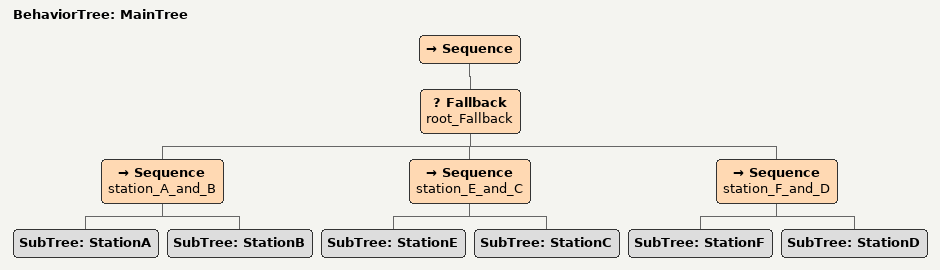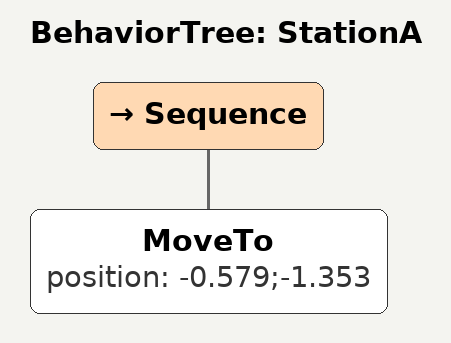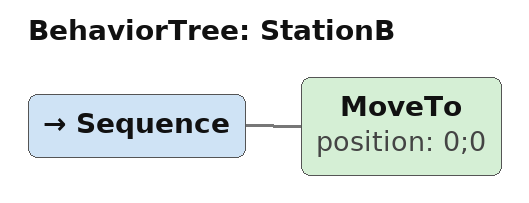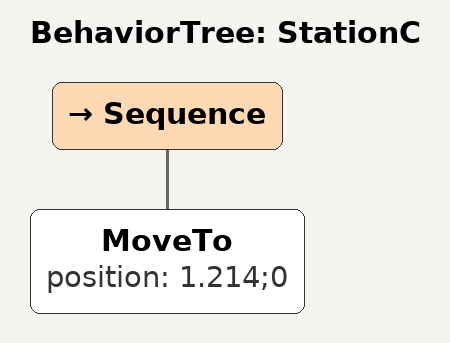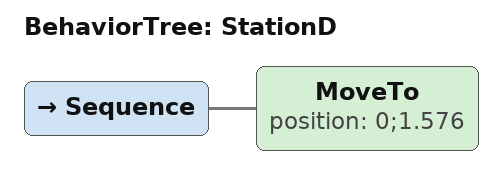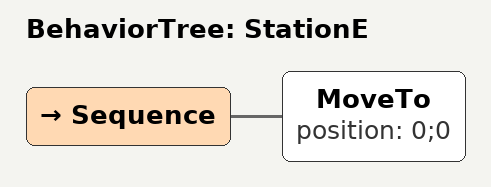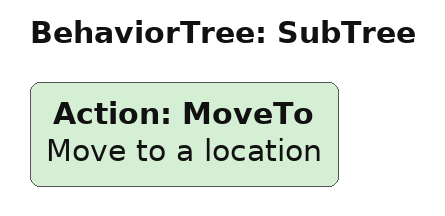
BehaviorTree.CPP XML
<root main_tree_to_execute = "MainTree" >
    <BehaviorTree ID="MainTree">
        <Sequence>
            <Fallback name="root_Fallback">
                <Sequence name="station_A_and_B">
                    <SubTree ID="StationA" />
                    <SubTree ID="StationB" />
                </Sequence>
                <Sequence name="station_E_and_C">
                    <SubTree ID="StationE" />
                    <SubTree ID="StationC" />
                </Sequence>
                <Sequence name="station_F_and_D">
                    <SubTree ID="StationF" />
                    <SubTree ID="StationD" />
                </Sequence>
            </Fallback>
        </Sequence>
    </BehaviorTree>
    <BehaviorTree ID="StationA">
        <Sequence>
            <MoveTo position="-0.579;-1.353" />
        </Sequence>
    </BehaviorTree>
    <BehaviorTree ID="StationB">
        <Sequence>
            <MoveTo position="0;0" />
        </Sequence>
    </BehaviorTree>
    <BehaviorTree ID="StationC">
        <Sequence>
            <MoveTo position="1.214;0" />
        </Sequence>
    </BehaviorTree>
    <BehaviorTree ID="StationD">
        <Sequence>
            <MoveTo position="0;1.576" />
        </Sequence>
    </BehaviorTree>
    <BehaviorTree ID="StationE">
        <Sequence>
            <MoveTo position="0;0" />
        </Sequence>
    </BehaviorTree>
    <BehaviorTree ID="SubTree">
        <Action ID="MoveTo" name="Move to a location" />
    </BehaviorTree>
</root>
